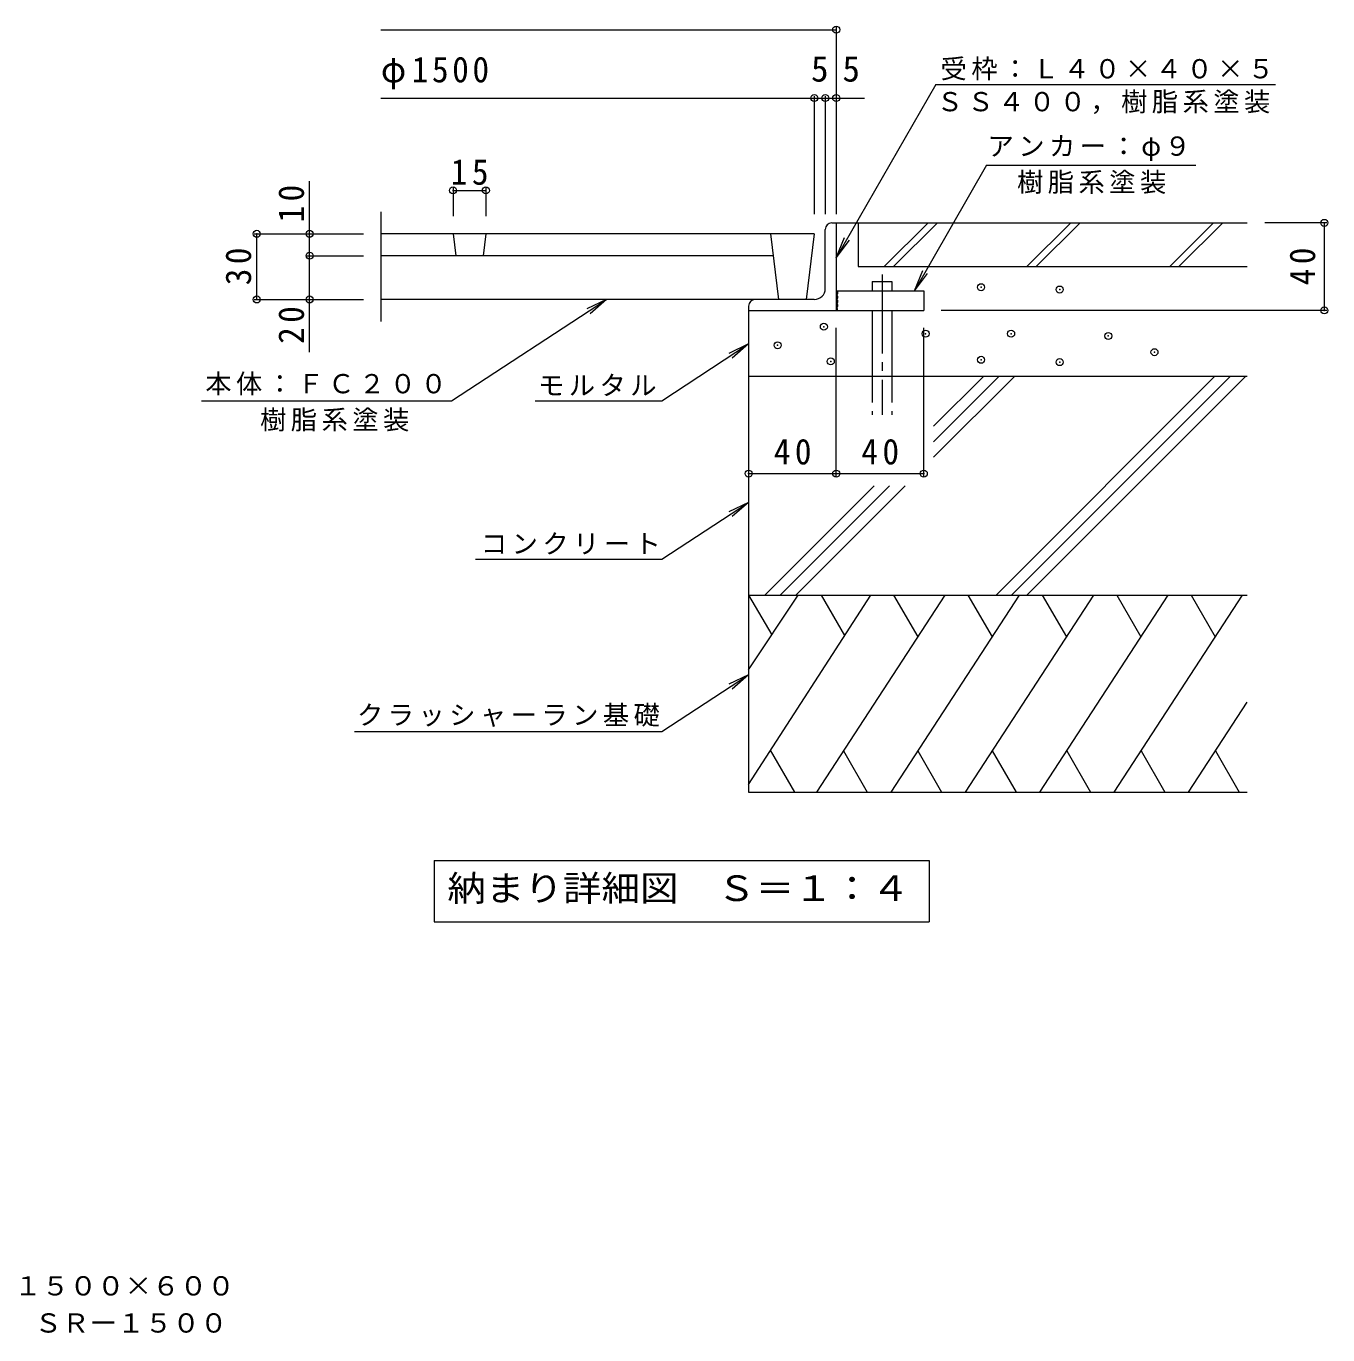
# Model space of a CAD drawing. Units: millimetres on the paper, enlarged 10 times, with parts at other scales. Extents: x -1826 to 1813, y -1366 to 1283.
# Drawn here: x 153 to 1639, y -1366 to 128 of the extents above; entities that cross this region are included whole.
import ezdxf
from ezdxf.enums import TextEntityAlignment as Align

# ---------------------------------------------------------------- set-up
doc = ezdxf.new("R2010")
doc.units = ezdxf.units.MM
doc.header["$LTSCALE"] = 10
doc.header["$PDMODE"] = 32
doc.header["$PDSIZE"] = 8
doc.linetypes.add('CHAIN2', pattern=[12, 9, -1, 1, -1])
doc.linetypes.add('DASHED3', pattern=[4, 3, -1])
for name, color, linetype, lineweight in [('1-0_1-0ﾚｲﾔ', 3, 'Continuous', 9), ('1-3_1-3ﾚｲﾔ', 6, 'Continuous', 9), ('1-4_1-4ﾚｲﾔ', 7, 'Continuous', 9), ('1-5_1-5ﾚｲﾔ', 7, 'Continuous', 9), ('1-6_1-6ﾚｲﾔ', 6, 'Continuous', 9)]:
    doc.layers.add(name, color=color, linetype=linetype, lineweight=lineweight)
doc.layers.add('F-5_F-5ﾚｲﾔ', color=7, linetype='Continuous')
doc.styles.add('ＭＳ ゴシック', font='')
doc.styles.get('ＭＳ ゴシック').set_extended_font_data('MS Gothic')

msp = doc.modelspace()

# ---------------------------------------------------------------- linework, layer by layer
at = {"layer": '1-0_1-0ﾚｲﾔ'}
for p, q in [((557.63, -83.95), (557.63, -208.95)), ((1064.94, -171.45), (1064.94, -103.95)), ((1072.44, -96.45), (1077.44, -96.45)), ((1077.44, -96.45), (1077.44, -196.45)), ((1052.44, -108.95), (557.63, -108.95)), ((639.94, -108.95), (643.01, -133.95)), ((677.44, -108.95), (674.37, -133.95)), ((1002.44, -108.95), (1011.65, -183.95)), ((1052.44, -108.95), (1043.23, -183.95)), ((1005.51, -133.95), (557.63, -133.95)), ((1043.23, -183.95), (557.63, -183.95)), ((977.44, -191.45), (977.44, -196.45)), ((1052.44, -183.95), (984.94, -183.95)), ((977.44, -196.45), (1177.44, -196.45))]:
    msp.add_line(p, q, dxfattribs=at)
at = {"layer": '1-0_1-0ﾚｲﾔ', "color": 7, "linetype": 'CHAIN2'}
msp.add_line((1129.83, -155.56), (1129.83, -315.51), dxfattribs=at)
at = {"layer": '1-0_1-0ﾚｲﾔ'}
msp.add_lwpolyline([(1077.44, -173.95), (1177.44, -173.95), (1177.44, -196.45)], dxfattribs=at)
for centre, radius, start, end in [((1072.44, -103.95), 7.5, 90, 180), ((1052.44, -171.45), 12.5, 270, 0), ((1076.85, -176.42), 2.5, 285.0282, 75.04071), ((1076.85, -181.25), 2.5, 285.0282, 75.04071), ((984.94, -191.45), 7.5, 90, 180), ((1076.85, -186.08), 2.5, 285.0282, 75.04071), ((1076.85, -190.92), 2.5, 285.0282, 75.04071), ((1077.36, -194.94), 1.64, 289.04942, 85.1255)]:
    msp.add_arc(centre, radius, start, end, dxfattribs=at)
at = {"layer": '1-3_1-3ﾚｲﾔ'}
for p, q in [((1118.58, -163.32), (1141.08, -163.32)), ((1118.58, -163.32), (1118.58, -173.95)), ((1141.08, -163.32), (1141.08, -173.95)), ((1118.58, -196.45), (1118.58, -271.45)), ((1141.08, -196.45), (1141.08, -271.45)), ((1245.95, -271.45), (1188.65, -328.75)), ((1281.3, -271.45), (1188.65, -364.11)), ((1263.63, -271.45), (1188.65, -346.43)), ((1509.9, -271.45), (1259.89, -521.45)), ((1527.58, -271.45), (1277.57, -521.45)), ((1545.26, -271.45), (1295.25, -521.45)), ((1120.68, -396.71), (995.95, -521.45)), ((1138.36, -396.71), (1013.63, -521.45)), ((1156.04, -396.71), (1031.3, -521.45)), ((977.44, -606.84), (1034.06, -521.45)), ((977.44, -737.83), (1116.8, -521.45)), ((977.44, -521.45), (1003.79, -567.09)), ((1055.2, -746.45), (1201.73, -521.45)), ((1060.17, -521.45), (1086.94, -567.81)), ((1140.13, -746.45), (1286.66, -521.45)), ((1142.91, -521.45), (1170.55, -569.32)), ((1225.06, -746.45), (1371.59, -521.45)), ((1227.84, -521.45), (1255.48, -569.32)), ((1309.98, -746.45), (1456.52, -521.45)), ((1312.77, -521.45), (1340.41, -569.32)), ((1394.91, -746.45), (1541.44, -521.45)), ((1397.7, -521.45), (1425.34, -569.32)), ((1482.63, -521.45), (1510.27, -569.32)), ((1479.84, -746.45), (1546.76, -643.69)), ((1030.14, -746.45), (1002.61, -698.75)), ((1085.77, -699.5), (1112.88, -746.45)), ((1170.7, -699.5), (1197.81, -746.45)), ((1255.63, -699.5), (1282.74, -746.45)), ((1340.56, -699.5), (1367.67, -746.45)), ((1425.49, -699.5), (1452.6, -746.45)), ((1510.42, -699.5), (1537.52, -746.45))]:
    msp.add_line(p, q, dxfattribs=at)
at = {"layer": '1-3_1-3ﾚｲﾔ', "linetype": 'DASHED3'}
for p, q in [((1118.58, -271.45), (1118.58, -315.51)), ((1141.08, -271.45), (1141.08, -315.51))]:
    msp.add_line(p, q, dxfattribs=at)
at = {"layer": '1-4_1-4ﾚｲﾔ'}
for p, q in [((557.63, 124.2), (1077.44, 124.2)), ((1077.44, 127.2), (1077.44, -86.56)), ((1191.07, 61.49), (1578.99, 61.49)), ((557.63, 46.07), (1109.6, 46.07)), ((1052.44, 48.32), (1052.44, -86.56)), ((1064.94, 48.32), (1064.94, -86.56)), ((1249.13, -30.44), (1488.09, -30.44)), ((476.22, -133.95), (476.22, -48.84)), ((639.94, -56.36), (639.94, -88.95)), ((639.94, -59.36), (677.44, -59.36)), ((677.44, -56.36), (677.44, -88.95)), ((1637.71, -96.45), (1566.76, -96.45)), ((1634.71, -96.45), (1634.71, -196.45)), ((412.88, -108.95), (537.63, -108.95)), ((415.88, -183.95), (415.88, -108.95)), ((473.22, -108.95), (537.63, -108.95)), ((473.22, -133.95), (537.63, -133.95)), ((476.22, -244.06), (476.22, -133.95)), ((412.88, -183.95), (537.63, -183.95)), ((473.22, -183.95), (537.63, -183.95)), ((1637.71, -196.45), (1197.44, -196.45)), ((1077.44, -385.78), (1077.44, -216.45)), ((1177.44, -385.78), (1177.44, -216.45)), ((977.44, -382.78), (1077.44, -382.78)), ((1077.44, -382.78), (1177.44, -382.78))]:
    msp.add_line(p, q, dxfattribs=at)
for p in [(1077.44, 124.2), (1052.44, 46.07), (1064.94, 46.07), (1077.44, 46.07), (639.94, -59.36), (677.44, -59.36), (1634.71, -96.45), (415.88, -108.95), (476.22, -108.95), (476.22, -133.95), (415.88, -183.95), (476.22, -183.95), (1634.71, -196.45), (977.44, -382.78), (1077.44, -382.78), (1177.44, -382.78)]:
    msp.add_point(p, dxfattribs=at)
at = {"layer": '1-5_1-5ﾚｲﾔ'}
for p, q in [((1077.44, -136.22), (1092.62, -116.35)), ((1166.65, -173.95), (1181.83, -154.08)), ((815.37, -183.95), (792.83, -194.76)), ((977.44, -234.76), (954.9, -245.58)), ((352.97, -299.65), (638.09, -299.65)), ((733.6, -299.52), (878.22, -299.52)), ((977.44, -415.64), (954.9, -426.46)), ((665.75, -480.39), (878.22, -480.39)), ((977.44, -612.57), (954.9, -623.38)), ((527.41, -677.32), (878.22, -677.32)), ((618.45, -824.76), (1183.45, -824.76)), ((618.45, -824.76), (618.45, -894.76)), ((1183.45, -824.76), (1183.45, -894.76)), ((618.45, -894.76), (1183.45, -894.76))]:
    msp.add_line(p, q, dxfattribs=at)
for points in [[(1191.07, 61.49), (1077.44, -136.22), (1086.96, -113.1)], [(1249.13, -30.44), (1166.65, -173.95), (1176.18, -150.83)], [(638.09, -299.65), (815.37, -183.95), (796.39, -200.23)], [(878.22, -299.52), (977.44, -234.76), (958.47, -251.04)], [(878.22, -480.39), (977.44, -415.64), (958.47, -431.92)], [(878.22, -677.32), (977.44, -612.57), (958.47, -628.84)]]:
    msp.add_lwpolyline(points, dxfattribs=at)
at = {"layer": '1-6_1-6ﾚｲﾔ'}
for p, q in [((1077.44, -96.45), (1546.76, -96.45)), ((1102.44, -96.45), (1102.44, -146.45)), ((1182.33, -96.45), (1132.33, -146.45)), ((1192.94, -96.45), (1142.94, -146.45)), ((1345.26, -96.45), (1295.26, -146.45)), ((1355.86, -96.45), (1305.86, -146.45)), ((1508.18, -96.45), (1458.18, -146.45)), ((1518.78, -96.45), (1468.78, -146.45)), ((1102.44, -146.45), (1546.76, -146.45)), ((977.44, -196.45), (977.44, -746.45)), ((977.44, -271.45), (1546.76, -271.45)), ((977.44, -521.45), (1546.76, -521.45)), ((977.44, -746.45), (1546.76, -746.45))]:
    msp.add_line(p, q, dxfattribs=at)
for p in [(1242.83, -169.94), (1332.59, -172.58), (1063.32, -215.07), (1179.47, -222.99), (1277.15, -222.99), (1388.03, -225.63), (1010.52, -236.19), (1071.24, -254.67), (1242.83, -252.86), (1332.59, -255.49), (1440.82, -244.11)]:
    msp.add_point(p, dxfattribs=at)

# ---------------------------------------------------------------- texts
at = {"layer": '1-4_1-4ﾚｲﾔ', "color": 2, "style": 'ＭＳ ゴシック'}
for p in [(1048.69, 56.07), (1084.55, 56.07)]:
    msp.add_text('5', height=29.33, dxfattribs=at).set_placement(p, align=Align.BOTTOM_LEFT)
at = {"layer": '1-4_1-4ﾚｲﾔ', "color": 2, "char_height": 29.33, "attachment_point": 7, "style": 'ＭＳ ゴシック'}
for s, insert in [('\\T1.22;\\W0.95;φ1500', (557.63, 56.07)), ('\\T1.27;\\W0.95;15', (637.44, -53.36)), ('\\T1.27;\\W0.95;40', (1006.19, -372.78)), ('\\T1.27;\\W0.95;40', (1106.19, -372.78))]:
    msp.add_mtext(s, dxfattribs=dict(at, insert=insert))
at = {"layer": '1-4_1-4ﾚｲﾔ', "char_height": 21.99, "attachment_point": 7, "style": 'ＭＳ ゴシック'}
for s, insert in [('\\T1.17;受枠：Ｌ４０×４０×５', (1196.59, 66.19)), ('\\T1.17;ＳＳ４００，樹脂系塗装', (1192.14, 27.8)), ('\\T1.17;アンカー：φ９', (1250.21, -25.74)), ('\\T1.17;樹脂系塗装', (1283.89, -63.4))]:
    msp.add_mtext(s, dxfattribs=dict(at, insert=insert))
at = {"layer": '1-4_1-4ﾚｲﾔ', "color": 2, "char_height": 29.33, "attachment_point": 7, "rotation": 90, "style": 'ＭＳ ゴシック'}
for s, insert in [('\\T1.27;\\W0.95;10', (470.22, -95.98)), ('\\T1.27;\\W0.95;30', (409.88, -167.7)), ('\\T1.27;\\W0.95;40', (1624.71, -167.7)), ('\\T1.27;\\W0.95;20', (470.22, -234.63))]:
    msp.add_mtext(s, dxfattribs=dict(at, insert=insert))
at = {"layer": '1-5_1-5ﾚｲﾔ', "color": 2, "style": 'ＭＳ ゴシック', "width": 1.1}
msp.add_text('納まり詳細図\u3000Ｓ＝１：４', height=29.33, dxfattribs=at).set_placement((633.45, -879.76), align=Align.BOTTOM_LEFT)
at = {"layer": '1-5_1-5ﾚｲﾔ', "char_height": 21.99, "attachment_point": 7, "style": 'ＭＳ ゴシック'}
for s, insert in [('\\T1.17;本体：ＦＣ２００', (357.1, -293.49)), ('\\T1.17;モルタル', (737.05, -294.32)), ('\\T1.17;樹脂系塗装', (419.7, -334.78)), ('\\T1.17;コンクリート', (671.77, -475.2)), ('\\T1.17;クラッシャーラン基礎', (530.31, -672.13))]:
    msp.add_mtext(s, dxfattribs=dict(at, insert=insert))
at = {"layer": 'F-5_F-5ﾚｲﾔ', "style": 'ＭＳ ゴシック', "width": 1.05}
for s, p in [('丸型\u3000格子タイプ\u3000支柱穴４ヶ\u3000ガーデングレート\u3000ＲＧＣ－３－１５００×６００', (-805.84, -1328.03)), ('丸型用\u3000タイル用\u3000スチール製受枠\u3000ＳＲー１５００', (-373.37, -1370.42))]:
    msp.add_text(s, height=21.99, dxfattribs=at).set_placement(p, align=Align.BOTTOM_LEFT)

doc.saveas('drawing.dxf')
